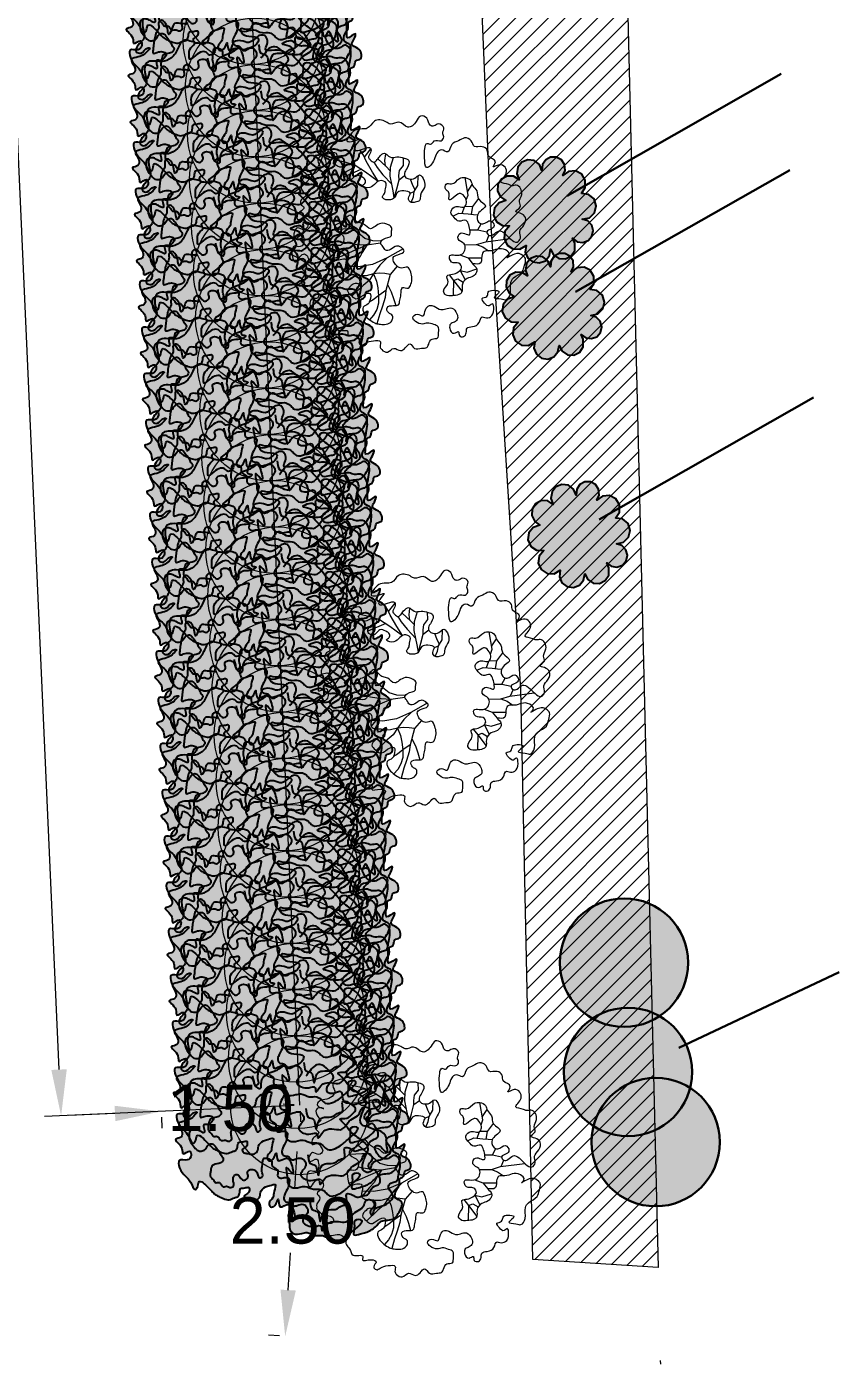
# Model space of a CAD drawing. Header units: metres. Extents: x 180 to 3220, y 13789 to 15035.
# Drawn here: x 748.45 to 757.23, y 14719.23 to 14733.67 of the extents above; entities that cross this region are included whole.
import ezdxf

# ---------------------------------------------------------------- set-up
doc = ezdxf.new("R2010")
doc.units = ezdxf.units.M
doc.header["$MEASUREMENT"] = 0
for name, color, linetype in [('!!!_1. Дендра_выноски_сохранить', 7, 'Continuous'), ('0 Участки плана', 170, 'Continuous'), ('0 Хранение снега', 7, 'Continuous'), ('02 Выноски план', 170, 'Continuous'), ('04 Дендроплан (растения)', 7, 'Continuous'), ('04 Дендроплан (существующие растения)', 7, 'Continuous'), ('04 Дендроплан (удаление)', 240, 'Continuous'), ('04 Посадки (привязки)', 7, 'Continuous'), ('50 Дендроплан (привязки)', 7, 'Continuous'), ('50 Дендроплан - Деревья вырубаемые', 7, 'Continuous')]:
    doc.layers.add(name, color=color, linetype=linetype)
doc.layers.get('50 Дендроплан - Деревья вырубаемые').off()
doc.styles.get("Standard").update_dxf_attribs({"font": 'arial.ttf'})
doc.dimstyles.get("Standard").update_dxf_attribs({"dimtxt": 0.18, "dimasz": 0.18, "dimexe": 0.18, "dimexo": 0.0625, "dimgap": 0.09, "dimtad": 0, "dimtih": 1, "dimtoh": 1, "dimdec": 4, "dimzin": 0, "dimdsep": 46, "dimtxsty": 'Standard', "dimcen": 0.09, "dimadec": 0, "dimazin": 0, "dimtfac": 1, "dimtdec": 4, "dimtofl": 0, "dimtmove": 0, "dimatfit": 3, "dimfxl": 1, "dimtolj": 1, "dimtzin": 0, "dimarcsym": 0})

# ---------------------------------------------------------------- blocks, each defined once
blk = doc.blocks.new('Кустарник 2 с половиной м желтый')
at = {"layer": '04 Дендроплан (растения)', "lineweight": 15, "true_color": 0xfcdf4f}
h = blk.add_hatch(color=41, dxfattribs=at)
edge = h.paths.add_edge_path()
edge.add_spline(control_points=[(-1.089, -0.544), (-1.109, -0.54), (-1.105, -0.598), (-1.157, -0.658), (-1.188, -0.541), (-1.256, -0.485), (-1.314, -0.42), (-1.336, -0.29), (-1.228, -0.332), (-1.178, -0.275), (-1.198, -0.186), (-1.292, -0.284), (-1.267, -0.154), (-1.408, -0.085), (-1.279, -0.076), (-1.28, 0.009), (-1.355, 0.09), (-1.21, 0.109), (-1.17, 0.145), (-1.118, 0.205), (-1.181, 0.207), (-1.192, 0.133), (-1.281, 0.156), (-1.264, 0.243), (-1.151, 0.299), (-1.211, 0.429), (-1.201, 0.556), (-1.088, 0.569), (-0.991, 0.547), (-0.876, 0.615), (-0.843, 0.709), (-0.79, 0.801), (-0.724, 0.779), (-0.628, 0.764), (-0.728, 0.701), (-0.718, 0.645), (-0.723, 0.556), (-0.636, 0.654), (-0.548, 0.683), (-0.508, 0.619), (-0.449, 0.639), (-0.437, 0.698), (-0.462, 0.779), (-0.628, 0.752), (-0.511, 0.826), (-0.443, 0.88), (-0.503, 0.953), (-0.462, 1.022), (-0.385, 1.065), (-0.323, 1.044), (-0.245, 1.1), (-0.34, 1.098), (-0.282, 1.195), (-0.276, 1.278), (-0.176, 1.291), (-0.096, 1.241), (-0.033, 1.305), (0.016, 1.343), (0.068, 1.347), (0.103, 1.304), (0.109, 1.249), (0.058, 1.17), (0.177, 1.18), (0.261, 1.188), (0.337, 1.113), (0.399, 1.151), (0.371, 1.193), (0.35, 1.238), (0.233, 1.242), (0.308, 1.272), (0.374, 1.3), (0.436, 1.209), (0.525, 1.238), (0.579, 1.2), (0.683, 1.184), (0.615, 1.121), (0.658, 1.044), (0.54, 1.043), (0.646, 0.993), (0.661, 0.927), (0.731, 0.896), (0.731, 0.805), (0.765, 0.85), (0.786, 0.908), (0.829, 0.81), (0.844, 0.75), (0.822, 0.673), (0.772, 0.65), (0.755, 0.587), (0.825, 0.55), (0.775, 0.391), (0.857, 0.565), (0.928, 0.479), (0.887, 0.404), (0.89, 0.312), (0.819, 0.246), (0.743, 0.24), (0.694, 0.193), (0.677, 0.123), (0.755, 0.092), (0.821, 0.127), (0.887, 0.083), (0.97, 0.118), (1.028, 0.03), (1.027, -0.055), (1.031, -0.112), (1.019, -0.227), (1.144, -0.098), (1.106, -0.207), (1.061, -0.266), (1.152, -0.292), (1.188, -0.345), (1.189, -0.423), (1.104, -0.421), (1.122, -0.502), (1.052, -0.509), (1.077, -0.581), (1.027, -0.631), (0.997, -0.734), (1.1, -0.748), (1.089, -0.834), (1.054, -0.888), (0.997, -0.975), (0.872, -0.947), (0.801, -1.05), (0.716, -1.094), (0.643, -1.11), (0.543, -1.146), (0.589, -1.037), (0.56, -0.952), (0.679, -0.949), (0.63, -1.028), (0.565, -1.07), (0.494, -1.147), (0.416, -1.19), (0.335, -1.215), (0.288, -1.161), (0.235, -1.116), (0.148, -1.142), (0.079, -1.087), (-0.002, -1.11), (-0.074, -1.124), (-0.129, -1.067), (-0.117, -1.001), (-0.164, -0.836), (-0.04, -1.016), (-0.078, -0.853), (-0.116, -0.779), (-0.175, -0.805), (-0.245, -0.838), (-0.238, -0.684), (-0.266, -0.81), (-0.332, -0.832), (-0.356, -0.766), (-0.29, -0.724), (-0.3, -0.656), (-0.255, -0.559), (-0.337, -0.593), (-0.393, -0.602), (-0.445, -0.654), (-0.44, -0.722), (-0.5, -0.763), (-0.551, -0.737), (-0.602, -0.742), (-0.621, -0.693), (-0.581, -0.682), (-0.556, -0.656), (-0.557, -0.596), (-0.609, -0.621), (-0.665, -0.611), (-0.659, -0.672), (-0.68, -0.715), (-0.729, -0.719), (-0.775, -0.752), (-0.837, -0.731), (-0.889, -0.709), (-0.938, -0.682), (-0.98, -0.632), (-1.027, -0.586), (-1.067, -0.549), (-1.089, -0.544)], knot_values=[0, 0, 0, 0, 0.061635, 0.104191, 0.20069, 0.287743, 0.399729, 0.481531, 0.568583, 0.635648, 0.684134, 0.764334, 0.826964, 0.950272, 1.013409, 1.080272, 1.168532, 1.247819, 1.394597, 1.409479, 1.427557, 1.524682, 1.581269, 1.619678, 1.756166, 1.893623, 2.000641, 2.078584, 2.195344, 2.310781, 2.440226, 2.513605, 2.588141, 2.646149, 2.719321, 2.804029, 2.845045, 2.921578, 3.054193, 3.074566, 3.134737, 3.183093, 3.249164, 3.363631, 3.441023, 3.532365, 3.596253, 3.6716, 3.744423, 3.848663, 3.888401, 3.929251, 4.013292, 4.105978, 4.181645, 4.269648, 4.365204, 4.412428, 4.465819, 4.500984, 4.571137, 4.634313, 4.70192, 4.823299, 4.931602, 4.963088, 4.996582, 5.056515, 5.138901, 5.167728, 5.247716, 5.353469, 5.422828, 5.495918, 5.573328, 5.628111, 5.697334, 5.757868, 5.811625, 5.918047, 5.97726, 6.040717, 6.066188, 6.114678, 6.180549, 6.273287, 6.345576, 6.393396, 6.433357, 6.515698, 6.599412, 6.705793, 6.763065, 6.840231, 6.950856, 7.030388, 7.110358, 7.17348, 7.231698, 7.28937, 7.379027, 7.44284, 7.507501, 7.617387, 7.685443, 7.768072, 7.824905, 7.922952, 7.986383, 8.046084, 8.12391, 8.190001, 8.250549, 8.306808, 8.375221, 8.415102, 8.465452, 8.547205, 8.634018, 8.711041, 8.772989, 8.852075, 8.921518, 9.065475, 9.156831, 9.281194, 9.341014, 9.409287, 9.513022, 9.567263, 9.647679, 9.681069, 9.793758, 9.910756, 9.986414, 10.076361, 10.126146, 10.194641, 10.276903, 10.373982, 10.431678, 10.526687, 10.577361, 10.643499, 10.756646, 10.842438, 10.960426, 11.017187, 11.086315, 11.126767, 11.211481, 11.288046, 11.339845, 11.377829, 11.455283, 11.528342, 11.600891, 11.66055, 11.710968, 11.793735, 11.850802, 11.906359, 11.97582, 12.014837, 12.053183, 12.080761, 12.123243, 12.164381, 12.20847, 12.254369, 12.311415, 12.350029, 12.388398, 12.451439, 12.512501, 12.571422, 12.629825, 12.68256, 12.767304, 12.837585, 12.837585, 12.837585, 12.837585], degree=3, periodic=0)
at = {"layer": '04 Дендроплан (растения)', "color": 7}
for points, knots in [([(-1.089, -0.544), (-1.109, -0.54), (-1.105, -0.598), (-1.157, -0.658), (-1.188, -0.541), (-1.256, -0.485), (-1.314, -0.42), (-1.336, -0.29), (-1.228, -0.332), (-1.178, -0.275), (-1.198, -0.186), (-1.292, -0.284), (-1.267, -0.154), (-1.408, -0.085), (-1.279, -0.076), (-1.28, 0.009), (-1.355, 0.09), (-1.21, 0.109), (-1.17, 0.145), (-1.118, 0.205), (-1.181, 0.207), (-1.192, 0.133), (-1.281, 0.156), (-1.264, 0.243), (-1.151, 0.299), (-1.211, 0.429), (-1.201, 0.556), (-1.088, 0.569), (-0.991, 0.547), (-0.876, 0.615), (-0.843, 0.709), (-0.79, 0.801), (-0.724, 0.779), (-0.628, 0.764), (-0.728, 0.701), (-0.718, 0.645), (-0.723, 0.556), (-0.636, 0.654), (-0.548, 0.683), (-0.508, 0.619), (-0.449, 0.639), (-0.437, 0.698), (-0.462, 0.779), (-0.628, 0.752), (-0.511, 0.826), (-0.443, 0.88), (-0.503, 0.953), (-0.462, 1.022), (-0.385, 1.065), (-0.323, 1.044), (-0.245, 1.1), (-0.34, 1.098), (-0.282, 1.195), (-0.276, 1.278), (-0.176, 1.291), (-0.096, 1.241), (-0.033, 1.305), (0.016, 1.343), (0.068, 1.347), (0.103, 1.304), (0.109, 1.249), (0.058, 1.17), (0.177, 1.18), (0.261, 1.188), (0.337, 1.113), (0.399, 1.151), (0.371, 1.193), (0.35, 1.238), (0.233, 1.242), (0.308, 1.272), (0.374, 1.3), (0.436, 1.209), (0.525, 1.238), (0.579, 1.2), (0.683, 1.184), (0.615, 1.121), (0.658, 1.044), (0.54, 1.043), (0.646, 0.993), (0.661, 0.927), (0.731, 0.896), (0.731, 0.805), (0.765, 0.85), (0.786, 0.908), (0.829, 0.81), (0.844, 0.75), (0.822, 0.673), (0.772, 0.65), (0.755, 0.587), (0.825, 0.55), (0.775, 0.391), (0.857, 0.565), (0.928, 0.479), (0.887, 0.404), (0.89, 0.312), (0.819, 0.246), (0.743, 0.24), (0.694, 0.193), (0.677, 0.123), (0.755, 0.092), (0.821, 0.127), (0.887, 0.083), (0.97, 0.118), (1.028, 0.03), (1.027, -0.055), (1.031, -0.112), (1.019, -0.227), (1.144, -0.098), (1.106, -0.207), (1.061, -0.266), (1.152, -0.292), (1.188, -0.345), (1.189, -0.423), (1.104, -0.421), (1.122, -0.502), (1.052, -0.509), (1.077, -0.581), (1.027, -0.631), (0.997, -0.734), (1.1, -0.748), (1.089, -0.834), (1.054, -0.888), (0.997, -0.975), (0.872, -0.947), (0.801, -1.05), (0.716, -1.094), (0.643, -1.11), (0.543, -1.146), (0.589, -1.037), (0.56, -0.952), (0.679, -0.949), (0.63, -1.028), (0.565, -1.07), (0.494, -1.147), (0.416, -1.19), (0.335, -1.215), (0.288, -1.161), (0.235, -1.116), (0.148, -1.142), (0.079, -1.087), (-0.002, -1.11), (-0.074, -1.124), (-0.129, -1.067), (-0.117, -1.001), (-0.164, -0.836), (-0.04, -1.016), (-0.078, -0.853), (-0.116, -0.779), (-0.175, -0.805), (-0.245, -0.838), (-0.238, -0.684), (-0.266, -0.81), (-0.332, -0.832), (-0.356, -0.766), (-0.29, -0.724), (-0.3, -0.656), (-0.255, -0.559), (-0.337, -0.593), (-0.393, -0.602), (-0.445, -0.654), (-0.44, -0.722), (-0.5, -0.763), (-0.551, -0.737), (-0.602, -0.742), (-0.621, -0.693), (-0.581, -0.682), (-0.556, -0.656), (-0.557, -0.596), (-0.609, -0.621), (-0.665, -0.611), (-0.659, -0.672), (-0.68, -0.715), (-0.729, -0.719), (-0.775, -0.752), (-0.837, -0.731), (-0.889, -0.709), (-0.938, -0.682), (-0.98, -0.632), (-1.027, -0.586), (-1.067, -0.549), (-1.089, -0.544)], [0, 0, 0, 0, 0.061635, 0.104191, 0.20069, 0.287743, 0.399729, 0.481531, 0.568583, 0.635648, 0.684134, 0.764334, 0.826964, 0.950272, 1.013409, 1.080272, 1.168532, 1.247819, 1.394597, 1.409479, 1.427557, 1.524682, 1.581269, 1.619678, 1.756166, 1.893623, 2.000641, 2.078584, 2.195344, 2.310781, 2.440226, 2.513605, 2.588141, 2.646149, 2.719321, 2.804029, 2.845045, 2.921578, 3.054193, 3.074566, 3.134737, 3.183093, 3.249164, 3.363631, 3.441023, 3.532365, 3.596253, 3.6716, 3.744423, 3.848663, 3.888401, 3.929251, 4.013292, 4.105978, 4.181645, 4.269648, 4.365204, 4.412428, 4.465819, 4.500984, 4.571137, 4.634313, 4.70192, 4.823299, 4.931602, 4.963088, 4.996582, 5.056515, 5.138901, 5.167728, 5.247716, 5.353469, 5.422828, 5.495918, 5.573328, 5.628111, 5.697334, 5.757868, 5.811625, 5.918047, 5.97726, 6.040717, 6.066188, 6.114678, 6.180549, 6.273287, 6.345576, 6.393396, 6.433357, 6.515698, 6.599412, 6.705793, 6.763065, 6.840231, 6.950856, 7.030388, 7.110358, 7.17348, 7.231698, 7.28937, 7.379027, 7.44284, 7.507501, 7.617387, 7.685443, 7.768072, 7.824905, 7.922952, 7.986383, 8.046084, 8.12391, 8.190001, 8.250549, 8.306808, 8.375221, 8.415102, 8.465452, 8.547205, 8.634018, 8.711041, 8.772989, 8.852075, 8.921518, 9.065475, 9.156831, 9.281194, 9.341014, 9.409287, 9.513022, 9.567263, 9.647679, 9.681069, 9.793758, 9.910756, 9.986414, 10.076361, 10.126146, 10.194641, 10.276903, 10.373982, 10.431678, 10.526687, 10.577361, 10.643499, 10.756646, 10.842438, 10.960426, 11.017187, 11.086315, 11.126767, 11.211481, 11.288046, 11.339845, 11.377829, 11.455283, 11.528342, 11.600891, 11.66055, 11.710968, 11.793735, 11.850802, 11.906359, 11.97582, 12.014837, 12.053183, 12.080761, 12.123243, 12.164381, 12.20847, 12.254369, 12.311415, 12.350029, 12.388398, 12.451439, 12.512501, 12.571422, 12.629825, 12.68256, 12.767304, 12.837585, 12.837585, 12.837585, 12.837585]), ([(0.736, 0.251), (0.74, 0.263), (0.752, 0.311), (0.633, 0.328), (0.72, 0.386), (0.75, 0.428), (0.771, 0.506), (0.683, 0.51), (0.694, 0.603), (0.598, 0.583), (0.533, 0.56), (0.484, 0.612), (0.507, 0.69), (0.629, 0.719), (0.544, 0.8), (0.533, 0.872), (0.435, 0.897), (0.414, 0.821), (0.324, 0.804), (0.343, 0.885), (0.357, 0.96), (0.282, 1.032), (0.212, 1.059), (0.142, 1.055), (0.109, 0.999), (0.16, 0.912), (0.058, 0.937), (0.023, 0.983), (-0.045, 0.961), (-0.057, 0.868), (-0.185, 0.94), (-0.149, 0.847), (-0.079, 0.825), (0.065, 0.83), (-0.008, 0.718), (-0.073, 0.707), (-0.13, 0.656), (-0.179, 0.722), (-0.235, 0.667), (-0.284, 0.643), (-0.344, 0.625), (-0.4, 0.595), (-0.442, 0.537), (-0.422, 0.43), (-0.505, 0.487), (-0.505, 0.542), (-0.521, 0.578), (-0.521, 0.594)], [0, 0, 0, 0, 0.039515, 0.124187, 0.193529, 0.245076, 0.309455, 0.373547, 0.432, 0.515329, 0.587711, 0.640318, 0.696289, 0.810562, 0.87463, 0.975445, 1.026252, 1.125262, 1.177225, 1.214366, 1.329161, 1.411583, 1.503728, 1.561118, 1.605714, 1.68364, 1.748811, 1.815724, 1.858894, 1.932639, 2.028574, 2.067156, 2.15751, 2.27018, 2.357134, 2.430483, 2.489245, 2.543924, 2.611399, 2.67538, 2.720283, 2.80083, 2.864286, 2.945361, 3.001407, 3.069014, 3.11738, 3.11738, 3.11738, 3.11738]), ([(0.096, -0.758), (0.105, -0.788), (0.094, -0.859), (0.192, -0.861), (0.193, -0.922), (0.214, -1.018), (0.221, -0.871), (0.305, -0.843), (0.39, -0.858), (0.435, -0.799), (0.524, -0.801), (0.456, -0.656), (0.56, -0.687), (0.606, -0.729), (0.662, -0.693), (0.741, -0.699), (0.753, -0.591), (0.86, -0.588), (0.858, -0.504), (0.827, -0.463), (0.788, -0.394), (0.732, -0.465), (0.652, -0.423), (0.672, -0.326), (0.702, -0.258), (0.736, -0.187), (0.697, -0.132), (0.623, -0.077), (0.532, -0.017), (0.488, 0.064), (0.381, 0.146), (0.508, 0.125), (0.544, 0.178), (0.617, 0.23), (0.541, 0.304), (0.44, 0.296), (0.461, 0.465), (0.356, 0.395), (0.261, 0.413), (0.292, 0.515), (0.379, 0.576), (0.289, 0.663), (0.223, 0.733), (0.128, 0.7), (0.095, 0.64), (0.064, 0.607), (0.053, 0.595)], [0, 0, 0, 0, 0.096565, 0.157341, 0.224117, 0.270893, 0.370858, 0.442792, 0.536306, 0.608894, 0.646407, 0.762996, 0.822977, 0.883526, 0.946536, 0.999043, 1.100514, 1.185498, 1.249882, 1.301885, 1.361202, 1.429422, 1.491394, 1.575229, 1.68944, 1.737777, 1.798335, 1.870755, 2.033608, 2.099877, 2.193785, 2.26587, 2.342454, 2.397568, 2.497715, 2.55312, 2.6773, 2.765085, 2.829533, 2.918859, 3.006591, 3.105393, 3.219159, 3.287235, 3.374016, 3.425019, 3.425019, 3.425019, 3.425019]), ([(-0.722, 0.458), (-0.745, 0.469), (-0.788, 0.465), (-0.86, 0.481), (-0.881, 0.419), (-0.923, 0.311), (-0.932, 0.427), (-0.951, 0.473), (-0.992, 0.511), (-1.043, 0.486), (-1.013, 0.422), (-1.06, 0.373), (-1.07, 0.313), (-1.083, 0.248), (-1.086, 0.2), (-1.097, 0.134), (-1.035, 0.163), (-0.995, 0.17), (-0.931, 0.144), (-0.965, 0.1), (-0.992, 0.061), (-1.067, 0.084), (-1.045, 0.024), (-1.04, -0.035), (-1.099, 0.005), (-1.139, 0.022), (-1.2, 0.016), (-1.215, -0.051), (-1.201, -0.119), (-1.156, -0.172), (-1.121, -0.215), (-1.075, -0.219), (-1.026, -0.203), (-1.012, -0.148), (-0.951, -0.129), (-0.917, -0.182), (-0.88, -0.223), (-0.864, -0.27), (-0.833, -0.3), (-0.851, -0.338), (-0.896, -0.355), (-0.965, -0.36), (-0.975, -0.431), (-0.992, -0.494), (-0.945, -0.521), (-0.929, -0.569), (-0.869, -0.542), (-0.852, -0.621), (-0.798, -0.588), (-0.768, -0.618), (-0.721, -0.599), (-0.729, -0.554), (-0.738, -0.518), (-0.728, -0.478), (-0.681, -0.462), (-0.659, -0.504), (-0.625, -0.539), (-0.578, -0.521), (-0.566, -0.48), (-0.594, -0.436), (-0.532, -0.404), (-0.479, -0.43), (-0.468, -0.471), (-0.456, -0.519), (-0.4, -0.488), (-0.434, -0.428), (-0.411, -0.371), (-0.419, -0.284), (-0.357, -0.297), (-0.306, -0.316), (-0.326, -0.382), (-0.278, -0.401), (-0.237, -0.433), (-0.269, -0.49), (-0.212, -0.516), (-0.173, -0.493), (-0.117, -0.515), (-0.129, -0.565), (-0.138, -0.623), (-0.178, -0.676), (-0.191, -0.742), (-0.155, -0.774), (-0.108, -0.767), (-0.086, -0.82), (-0.03, -0.8), (0.022, -0.782), (0.069, -0.824), (0.08, -0.88), (0.045, -0.921), (0.009, -0.965), (0.035, -1.006), (0.083, -1.028), (0.139, -1.043), (0.229, -1.003), (0.218, -1.097), (0.267, -1.027), (0.303, -0.978), (0.398, -0.971), (0.482, -0.997), (0.534, -0.935), (0.574, -0.873), (0.649, -0.848), (0.685, -0.796), (0.698, -0.741), (0.755, -0.737), (0.791, -0.768), (0.798, -0.832), (0.729, -0.859), (0.775, -0.935), (0.786, -0.817), (0.886, -0.82), (0.95, -0.772), (1.005, -0.718), (0.977, -0.657), (0.923, -0.601), (0.981, -0.549), (1.042, -0.55), (1.051, -0.486), (1.064, -0.423), (1.077, -0.353), (1.059, -0.289), (1.004, -0.248), (0.959, -0.297), (0.903, -0.306), (0.844, -0.279), (0.815, -0.232), (0.783, -0.162), (0.851, -0.152), (0.876, -0.194), (0.955, -0.256), (0.914, -0.138), (0.933, -0.072), (0.882, -0.01), (0.816, 0.015), (0.756, 0.024), (0.724, 0.044), (0.714, 0.047)], [0, 0, 0, 0, 0.076348, 0.137294, 0.184053, 0.272968, 0.338396, 0.414387, 0.454233, 0.484731, 0.555911, 0.611711, 0.675054, 0.741347, 0.807018, 0.846193, 0.887745, 0.951995, 0.997513, 1.043606, 1.083157, 1.141488, 1.192448, 1.228734, 1.281549, 1.331129, 1.386059, 1.432404, 1.518003, 1.592858, 1.645275, 1.67892, 1.727153, 1.790419, 1.832666, 1.890132, 1.955244, 2.007796, 2.041633, 2.071017, 2.117097, 2.189132, 2.249218, 2.316327, 2.363542, 2.399812, 2.443377, 2.505936, 2.552562, 2.579837, 2.623488, 2.664128, 2.700823, 2.742591, 2.776082, 2.823251, 2.867658, 2.912646, 2.947522, 2.987626, 3.042394, 3.098967, 3.14449, 3.17888, 3.217793, 3.271768, 3.348835, 3.420269, 3.461001, 3.511739, 3.565714, 3.61737, 3.648137, 3.71342, 3.75057, 3.800436, 3.852338, 3.88427, 3.940905, 4.035624, 4.086459, 4.125478, 4.163918, 4.216297, 4.255911, 4.32343, 4.374861, 4.425464, 4.48343, 4.537267, 4.573612, 4.613901, 4.69579, 4.765606, 4.809973, 4.854072, 4.926952, 5.029346, 5.113566, 5.168992, 5.255366, 5.341238, 5.391165, 5.449621, 5.490482, 5.539879, 5.583481, 5.661131, 5.6962, 5.760436, 5.859072, 5.961323, 6.012102, 6.069897, 6.145781, 6.208359, 6.255779, 6.30992, 6.373349, 6.465128, 6.51742, 6.575399, 6.631903, 6.69083, 6.741497, 6.817217, 6.871831, 6.916231, 6.962478, 7.029269, 7.110796, 7.191188, 7.257333, 7.327455, 7.407784, 7.439591, 7.439591, 7.439591, 7.439591])]:
    blk.add_open_spline(points, degree=3, knots=knots, dxfattribs=at)
blk = doc.blocks.new('*U56')
at = {"layer": '04 Дендроплан (растения)', "lineweight": 15, "rotation": 87.45820990883257}
blk.add_blockref('Кустарник 2 с половиной м желтый', (0, 0), dxfattribs=at)
blk = doc.blocks.new('*U57')
at = {"layer": '04 Дендроплан (растения)', "color": 0, "linetype": 'ByBlock', "lineweight": -2, "rotation": 272.5417900911674}
for p in [(750.841, 14734.737), (750.863, 14734.238), (750.885, 14733.738), (750.907, 14733.239), (750.93, 14732.739), (750.952, 14732.24), (750.974, 14731.74), (750.996, 14731.241), (751.018, 14730.741), (751.04, 14730.242), (751.063, 14729.742), (751.085, 14729.242), (751.107, 14728.743), (751.129, 14728.243), (751.151, 14727.744), (751.173, 14727.244), (751.196, 14726.745), (751.218, 14726.245), (751.24, 14725.746), (751.262, 14725.246), (751.284, 14724.747), (751.307, 14724.247), (751.329, 14723.748), (751.351, 14723.248), (751.373, 14722.749), (751.395, 14722.249), (751.417, 14721.75)]:
    blk.add_blockref('*U56', p, dxfattribs=at)
blk = doc.blocks.new('A$Cb4aaf1f0')
at = {"layer": '04 Дендроплан (удаление)'}
h = blk.add_hatch(color=0, dxfattribs=at)
h.dxf.hatch_style = 1
h.paths.add_polyline_path([(0.394, 0.178), (0.394, 0.178), (0.436, 0.242), (0.436, 0.32), (0.397, 0.387), (0.33, 0.422), (0.253, 0.414), (0.192, 0.37), (0.217, 0.426), (0.211, 0.489), (0.177, 0.539), (0.122, 0.568), (0.06, 0.568), (0.008, 0.54), (-0.026, 0.489), (-0.033, 0.426), (-0.06, 0.49), (-0.116, 0.532), (-0.185, 0.541), (-0.25, 0.515), (-0.293, 0.46), (-0.304, 0.39), (-0.279, 0.326), (-0.339, 0.363), (-0.408, 0.366), (-0.47, 0.333), (-0.508, 0.273), (-0.512, 0.204), (-0.48, 0.14), (-0.423, 0.102), (-0.496, 0.077), (-0.545, 0.018), (-0.555, -0.058), (-0.523, -0.128), (-0.46, -0.17), (-0.383, -0.173), (-0.432, -0.233), (-0.441, -0.309), (-0.41, -0.379), (-0.346, -0.421), (-0.271, -0.424), (-0.203, -0.385), (-0.213, -0.455), (-0.185, -0.52), (-0.131, -0.562), (-0.061, -0.573), (0.004, -0.548), (0.048, -0.493), (0.06, -0.425), (0.093, -0.486), (0.151, -0.524), (0.221, -0.528), (0.283, -0.497), (0.322, -0.44), (0.322, -0.358), (0.298, -0.306), (0.348, -0.343), (0.409, -0.351), (0.467, -0.33), (0.508, -0.284), (0.522, -0.223), (0.506, -0.164), (0.462, -0.119), (0.403, -0.1), (0.48, -0.084), (0.535, -0.03), (0.553, 0.044), (0.53, 0.119), (0.47, 0.168)])
at = {"layer": '04 Дендроплан (удаление)', "flags": 128}
blk.add_lwpolyline([(0.394, 0.178), (0.394, 0.178), (0.436, 0.242), (0.436, 0.32), (0.397, 0.387), (0.33, 0.422), (0.253, 0.414), (0.192, 0.37), (0.217, 0.426), (0.211, 0.489), (0.177, 0.539), (0.122, 0.568), (0.06, 0.568), (0.008, 0.54), (-0.026, 0.489), (-0.033, 0.426), (-0.06, 0.49), (-0.116, 0.532), (-0.185, 0.541), (-0.25, 0.515), (-0.293, 0.46), (-0.304, 0.39), (-0.279, 0.326), (-0.339, 0.363), (-0.408, 0.366), (-0.47, 0.333), (-0.508, 0.273), (-0.512, 0.204), (-0.48, 0.14), (-0.423, 0.102), (-0.496, 0.077), (-0.545, 0.018), (-0.555, -0.058), (-0.523, -0.128), (-0.46, -0.17), (-0.383, -0.173), (-0.432, -0.233), (-0.441, -0.309), (-0.41, -0.379), (-0.346, -0.421), (-0.271, -0.424), (-0.203, -0.385), (-0.213, -0.455), (-0.185, -0.52), (-0.131, -0.562), (-0.061, -0.573), (0.004, -0.548), (0.048, -0.493), (0.06, -0.425), (0.093, -0.486), (0.151, -0.524), (0.221, -0.528), (0.283, -0.497), (0.322, -0.44), (0.322, -0.358), (0.298, -0.306), (0.348, -0.343), (0.409, -0.351), (0.467, -0.33), (0.508, -0.284), (0.522, -0.223), (0.506, -0.164), (0.462, -0.119), (0.403, -0.1), (0.48, -0.084), (0.535, -0.03), (0.553, 0.044), (0.53, 0.119), (0.47, 0.168)], close=True, dxfattribs=at)
blk = doc.blocks.new('A$C442D7FB9')
at = {"layer": '04 Дендроплан (удаление)', "lineweight": 30}
h = blk.add_hatch(color=0, dxfattribs=at)
h.dxf.hatch_style = 1
edge = h.paths.add_edge_path()
edge.add_arc((0, 0), 0.5, 0, 360)
at = {"layer": '04 Дендроплан (удаление)', "color": 0, "lineweight": 30}
blk.add_circle((0, 0), 0.5, dxfattribs=at)
blk = doc.blocks.new('Лиственное дерево существующее')
at = {"color": 114, "lineweight": 0}
for p, q in [((-0.799, 1.368), (-0.859, 1.458)), ((-0.782, 1.333), (-0.669, 1.479)), ((-0.427, 1.275), (-0.411, 1.393)), ((-1.275, 1.287), (-1.119, 1.252)), ((-1.119, 1.252), (-0.938, 1.195)), ((-0.938, 1.195), (-0.761, 1.08)), ((-0.751, 1.267), (-0.799, 1.368)), ((-0.639, 1.076), (-0.751, 1.267)), ((-0.62, 1.247), (-0.563, 1.155)), ((-0.403, 1.17), (-0.548, 1.306)), ((-0.415, 1.181), (-0.427, 1.275)), ((-0.334, 1.1), (-0.403, 1.17)), ((-0.337, 1.006), (-0.332, 1.162)), ((-0.332, 1.162), (-0.28, 1.33)), ((-0.173, 1.105), (-0.103, 1.192)), ((-0.103, 1.192), (-0.105, 1.321)), ((-0.829, 1.124), (-1.138, 0.99)), ((-0.761, 1.08), (-0.541, 0.917)), ((-0.541, 0.917), (-0.639, 1.076)), ((-0.563, 1.155), (-0.46, 1.026)), ((-0.46, 1.026), (-0.309, 0.866)), ((-0.309, 0.866), (-0.337, 1.006)), ((-0.221, 0.786), (-0.18, 0.943)), ((-0.183, 1.016), (-0.173, 1.105)), ((-0.18, 0.943), (-0.183, 1.016)), ((-0.18, 0.943), (-0.086, 1.015)), ((0.058, 0.845), (0.018, 0.955)), ((0.145, 0.845), (0.151, 1.018)), ((1.012, 0.68), (0.961, 0.98)), ((-0.285, 0.754), (-0.309, 0.866)), ((-0.266, 0.631), (-0.285, 0.754)), ((-0.266, 0.631), (-0.221, 0.786)), ((0.011, 0.712), (0.08, 0.738)), ((0.098, 0.768), (0.058, 0.845)), ((0.067, 0.65), (0.08, 0.738)), ((0.08, 0.738), (0.145, 0.845)), ((1.002, 0.737), (1.083, 0.859)), ((0.027, 0.553), (0.067, 0.65)), ((0.912, 0.363), (0.952, 0.477)), ((1.088, 0.479), (0.952, 0.477)), ((0.98, 0.595), (1.012, 0.68)), ((1.088, 0.479), (1.064, 0.348)), ((1.191, 0.617), (1.088, 0.479)), ((-0.976, 0.096), (-1.147, 0.235)), ((0.748, 0.317), (0.854, 0.368)), ((0.854, 0.368), (1.012, 0.353)), ((1.012, 0.353), (1.103, 0.344)), ((1.103, 0.344), (1.176, 0.338)), ((-1.081, 0.093), (-1.287, 0.08)), ((-0.973, 0.093), (-1.081, 0.093)), ((-0.885, 0.021), (-0.976, 0.096)), ((-0.772, -0.073), (-0.885, 0.021)), ((1.044, 0.078), (1.18, 0.078)), ((1.18, 0.078), (1.236, 0.183)), ((1.18, 0.078), (1.336, 0.043)), ((-1.091, -0.147), (-1.147, -0.134)), ((-0.91, -0.179), (-1.091, -0.147)), ((-0.739, -0.188), (-0.931, -0.27)), ((-0.739, -0.188), (-0.91, -0.179)), ((-0.739, -0.188), (-0.821, -0.312)), ((-0.638, -0.11), (-0.772, -0.073)), ((-0.5, -0.151), (-0.739, -0.188)), ((-0.489, -0.116), (-0.638, -0.11)), ((0.953, -0.18), (1.158, -0.176)), ((1.158, -0.176), (1.317, -0.128)), ((1.158, -0.176), (1.267, -0.218)), ((1.267, -0.218), (1.367, -0.287)), ((1.317, -0.128), (1.739, -0.074)), ((1.328, -0.127), (1.373, -0.019)), ((-1.169, -0.374), (-1.309, -0.418)), ((-0.931, -0.27), (-1.169, -0.374)), ((-0.86, -0.395), (-0.95, -0.489)), ((-0.821, -0.312), (-0.86, -0.395)), ((-0.386, -0.406), (-0.641, -0.519)), ((-0.386, -0.406), (-0.514, -0.534)), ((-0.113, -0.252), (-0.386, -0.406)), ((0.87, -0.356), (1.013, -0.408)), ((1.013, -0.408), (1.247, -0.408)), ((1.013, -0.408), (1.096, -0.512)), ((-0.95, -0.489), (-1.084, -0.647)), ((-0.882, -0.56), (-1.076, -0.551)), ((-0.641, -0.519), (-0.882, -0.56)), ((-0.624, -0.681), (-0.75, -0.714)), ((-0.624, -0.681), (-0.699, -0.796)), ((-0.514, -0.534), (-0.624, -0.681)), ((-0.525, -0.67), (-0.624, -0.681)), ((-0.624, -0.681), (-0.572, -0.807)), ((-0.427, -0.678), (-0.525, -0.67)), ((-0.335, -0.691), (-0.427, -0.678)), ((-0.335, -0.691), (-0.408, -0.969)), ((-0.212, -0.551), (-0.335, -0.691)), ((0.873, -0.622), (0.961, -0.786)), ((0.873, -0.622), (0.993, -0.651)), ((0.993, -0.651), (1.163, -0.596)), ((-0.804, -0.883), (-0.997, -1.067)), ((-0.75, -0.714), (-0.864, -0.716)), ((-0.699, -0.796), (-0.804, -0.883)), ((-0.572, -0.807), (-0.55, -0.923)), ((-0.55, -0.923), (-0.535, -1.06)), ((-0.381, -0.865), (-0.316, -0.99)), ((0.682, -0.698), (0.762, -0.798)), ((0.762, -0.798), (0.755, -1.059)), ((0.762, -0.798), (0.835, -0.77)), ((0.762, -0.798), (0.907, -0.988)), ((0.835, -0.77), (0.929, -0.824)), ((-0.629, -1.132), (-0.696, -1.173)), ((-0.532, -1.058), (-0.629, -1.132)), ((-0.535, -1.06), (-0.535, -1.187)), ((-0.408, -0.969), (-0.532, -1.058)), ((-0.422, -1.093), (-0.47, -1.242)), ((-0.408, -0.969), (-0.422, -1.093)), ((-0.316, -0.99), (-0.275, -1.107)), ((-0.275, -1.107), (-0.238, -1.23)), ((-0.566, -1.298), (-0.622, -1.395)), ((-0.535, -1.187), (-0.566, -1.298)), ((-0.515, -1.373), (-0.564, -1.545)), ((-0.47, -1.242), (-0.515, -1.373)), ((-0.622, -1.395), (-0.691, -1.474))]:
    blk.add_line(p, q, dxfattribs=at)
for points, knots in [([(-1.863, -0.802), (-1.881, -0.757), (-1.747, -0.684), (-1.911, -0.574), (-1.692, -0.517), (-1.79, -0.294), (-1.907, -0.385), (-1.984, -0.55), (-2.059, -0.321), (-1.999, -0.175), (-1.894, -0.235), (-1.819, -0.16), (-1.828, -0.083), (-1.849, 0.055), (-2.007, -0.094), (-1.999, 0.047), (-1.938, 0.153), (-1.832, 0.046), (-1.733, 0.144), (-1.793, 0.214), (-1.838, 0.303), (-1.955, 0.22), (-1.946, 0.341), (-1.898, 0.392), (-1.788, 0.464), (-1.907, 0.519), (-1.872, 0.623), (-1.76, 0.663), (-1.864, 0.745), (-1.889, 0.84), (-1.824, 0.904), (-1.659, 0.854), (-1.891, 0.903), (-1.808, 1.034), (-1.683, 1.022), (-1.589, 1.081), (-1.522, 1.172), (-1.609, 1.251), (-1.548, 1.37), (-1.423, 1.371), (-1.266, 1.445), (-1.233, 1.311), (-1.326, 1.255), (-1.263, 1.188), (-1.194, 1.144), (-1.114, 1.199), (-1.035, 1.222), (-0.951, 1.163), (-1.052, 1.106), (-1.123, 1.075), (-1.151, 0.983), (-1.088, 0.91), (-0.99, 0.942), (-0.937, 1.041), (-0.833, 0.999), (-0.758, 0.957), (-0.756, 0.875), (-0.858, 0.837), (-0.695, 0.783), (-0.611, 0.852), (-0.527, 0.951), (-0.375, 0.902), (-0.426, 0.79), (-0.418, 0.708), (-0.488, 0.654), (-0.425, 0.592), (-0.354, 0.593), (-0.251, 0.613), (-0.225, 0.746), (-0.105, 0.754), (0.053, 0.733), (-0.044, 0.628), (0.019, 0.538), (0.099, 0.557), (0.195, 0.575), (0.173, 0.707), (0.273, 0.796), (0.262, 0.925), (0.181, 1.071), (0.093, 0.951), (-0.002, 0.952), (-0.083, 0.981), (-0.098, 1.072), (-0.033, 1.146), (0.02, 1.288), (-0.113, 1.322), (-0.213, 1.354), (-0.344, 1.304), (-0.427, 1.44), (-0.522, 1.344), (-0.56, 1.288), (-0.617, 1.228), (-0.671, 1.281), (-0.73, 1.337), (-0.664, 1.401), (-0.662, 1.525), (-0.806, 1.471), (-0.975, 1.423), (-0.933, 1.56), (-0.796, 1.69), (-0.974, 1.592), (-1.114, 1.604), (-1.027, 1.718), (-0.966, 1.811), (-0.835, 1.824), (-0.696, 1.818), (-0.625, 1.999), (-0.435, 1.978), (-0.317, 1.874), (-0.169, 1.993), (-0.037, 1.791), (0.118, 1.927), (0.171, 2.072), (0.331, 2.017), (0.32, 1.881), (0.433, 1.862), (0.5, 1.939), (0.63, 1.849), (0.551, 1.757), (0.61, 1.682), (0.54, 1.583), (0.423, 1.658), (0.38, 1.528), (0.285, 1.601), (0.255, 1.442), (0.259, 1.344), (0.267, 1.066), (0.442, 1.277), (0.452, 1.397), (0.554, 1.491), (0.691, 1.367), (0.706, 1.583), (0.847, 1.604), (0.949, 1.69), (1.08, 1.634), (1.107, 1.482), (1.251, 1.539), (1.364, 1.464), (1.332, 1.318), (1.543, 1.296), (1.4, 1.122), (1.6, 1.263), (1.746, 1.049), (1.497, 0.884), (1.694, 0.879), (1.77, 0.828), (1.885, 0.882), (1.984, 0.691), (1.87, 0.579), (1.951, 0.461), (1.781, 0.392), (1.935, 0.365), (2.026, 0.299), (1.993, 0.151), (1.874, 0.063), (1.942, -0.057), (1.852, -0.164), (1.705, -0.058), (1.57, 0.123), (1.46, -0.006), (1.368, -0.037), (1.309, 0.063), (1.418, 0.081), (1.488, 0.156), (1.387, 0.288), (1.293, 0.151), (1.168, 0.211), (1.158, 0.338), (1.232, 0.414), (1.37, 0.508), (1.152, 0.589), (1.19, 0.754), (1.08, 0.827), (1.07, 0.942), (0.965, 0.989), (0.834, 0.976), (0.764, 0.841), (0.611, 0.902), (0.608, 0.768), (0.711, 0.734), (0.641, 0.537), (0.789, 0.661), (0.881, 0.732), (0.967, 0.639), (0.997, 0.553), (0.953, 0.449), (0.855, 0.484), (0.758, 0.479), (0.688, 0.371), (0.775, 0.293), (0.847, 0.19), (0.983, 0.282), (1.029, 0.149), (1.046, 0.081), (1.054, -0.055), (0.876, 0.088), (0.805, -0.111), (0.954, -0.136), (0.971, -0.254), (0.916, -0.36), (0.806, -0.365), (0.663, -0.342), (0.715, -0.526), (0.851, -0.462), (0.924, -0.585), (0.833, -0.657), (0.756, -0.694), (0.608, -0.696), (0.717, -0.859), (0.553, -0.942), (0.629, -1.071), (0.741, -1.059), (0.834, -1.056), (0.93, -0.996), (0.884, -0.867), (0.981, -0.75), (1.119, -0.739), (1.208, -0.591), (1.044, -0.489), (1.259, -0.545), (1.236, -0.392), (1.278, -0.271), (1.407, -0.301), (1.52, -0.244), (1.647, -0.243), (1.757, -0.342), (1.628, -0.447), (1.834, -0.304), (1.938, -0.341), (2.024, -0.427), (1.983, -0.534), (1.959, -0.679), (1.81, -0.72), (1.719, -0.862), (1.775, -0.997), (1.685, -1.157), (1.583, -1.102), (1.385, -1.113), (1.618, -0.979), (1.443, -0.96), (1.345, -0.98), (1.358, -1.093), (1.215, -1.09), (1.3, -1.192), (1.368, -1.263), (1.45, -1.161), (1.466, -1.327), (1.427, -1.431), (1.321, -1.45), (1.23, -1.407), (1.216, -1.557), (1.107, -1.596), (0.975, -1.601), (0.989, -1.703), (0.947, -1.778), (0.841, -1.769), (0.866, -1.645), (0.75, -1.749), (0.684, -1.637), (0.696, -1.538), (0.781, -1.521), (0.846, -1.457), (0.816, -1.355), (0.745, -1.251), (0.631, -1.287), (0.523, -1.314), (0.445, -1.241), (0.335, -1.218), (0.262, -1.295), (0.252, -1.455), (0.133, -1.345), (0.026, -1.44), (0.118, -1.522), (0.208, -1.565), (0.318, -1.52), (0.405, -1.554), (0.514, -1.588), (0.498, -1.691), (0.507, -1.814), (0.369, -1.786), (0.336, -1.883), (0.301, -1.974), (0.195, -1.957), (0.081, -2.01), (0.01, -1.844), (-0.069, -1.968), (-0.163, -2.035), (-0.279, -1.927), (-0.37, -2.065), (-0.477, -2.008), (-0.522, -1.934), (-0.473, -1.822), (-0.649, -1.838), (-0.74, -1.86), (-0.831, -1.93), (-0.905, -1.848), (-0.791, -1.771), (-0.94, -1.709), (-1.095, -1.791), (-1.036, -1.621), (-1.266, -1.715), (-1.272, -1.547), (-1.369, -1.482), (-1.348, -1.343), (-1.503, -1.274), (-1.621, -1.34), (-1.705, -1.268), (-1.734, -1.19), (-1.693, -1.089), (-1.578, -1.13), (-1.56, -1.01), (-1.655, -0.965), (-1.758, -0.976), (-1.811, -0.902), (-1.875, -0.857), (-1.857, -0.816), (-1.863, -0.802)], [0, 0, 0, 0, 0.144623, 0.231167, 0.368861, 0.533358, 0.626687, 0.740408, 0.935226, 1.031861, 1.128241, 1.198256, 1.294402, 1.368689, 1.507955, 1.574673, 1.679777, 1.79119, 1.883627, 1.959993, 2.039207, 2.131319, 2.201489, 2.277769, 2.379891, 2.45347, 2.54984, 2.629417, 2.713756, 2.836131, 2.877797, 2.974434, 3.098533, 3.174839, 3.310795, 3.448506, 3.489216, 3.62255, 3.689433, 3.833718, 3.988827, 4.05943, 4.152735, 4.217846, 4.281087, 4.383199, 4.466591, 4.525335, 4.60464, 4.706041, 4.777196, 4.850967, 4.941557, 5.035937, 5.13954, 5.219117, 5.28068, 5.339424, 5.435055, 5.564599, 5.681514, 5.792988, 5.892227, 5.976975, 6.036908, 6.095646, 6.173749, 6.252212, 6.380922, 6.484525, 6.602635, 6.692872, 6.777965, 6.844717, 6.928444, 7.02051, 7.167213, 7.282, 7.407383, 7.507264, 7.609206, 7.678412, 7.741177, 7.842553, 7.980652, 8.063007, 8.187574, 8.307662, 8.420868, 8.524456, 8.606097, 8.65359, 8.733663, 8.78115, 8.875736, 8.947733, 9.070923, 9.223371, 9.297752, 9.425798, 9.577891, 9.656402, 9.742281, 9.880076, 10.010368, 10.101704, 10.271449, 10.469408, 10.556507, 10.704089, 10.878467, 11.055291, 11.171089, 11.284149, 11.417731, 11.482645, 11.567427, 11.68373, 11.77169, 11.843492, 11.921933, 12.039354, 12.124248, 12.185085, 12.279334, 12.442083, 12.611011, 12.797738, 12.921046, 13.015017, 13.129765, 13.27535, 13.406716, 13.521304, 13.644281, 13.753137, 13.886642, 13.991763, 14.093139, 14.248215, 14.338926, 14.451134, 14.636917, 14.813923, 14.953979, 15.006047, 15.083831, 15.270441, 15.402543, 15.48891, 15.598301, 15.682028, 15.794092, 15.927518, 16.058446, 16.173604, 16.260996, 16.378012, 16.633999, 16.747204, 16.817387, 16.885538, 16.980265, 17.054418, 17.157369, 17.299589, 17.380857, 17.502298, 17.608515, 17.708493, 17.875073, 18.018008, 18.132164, 18.220812, 18.330672, 18.42764, 18.594846, 18.685597, 18.781631, 18.83834, 18.974753, 19.095535, 19.196942, 19.302834, 19.396624, 19.471771, 19.573189, 19.64865, 19.757506, 19.853667, 19.959896, 20.083661, 20.173311, 20.285247, 20.335982, 20.497146, 20.604648, 20.73546, 20.822811, 20.919446, 21.052361, 21.138111, 21.251311, 21.378508, 21.468801, 21.559641, 21.663684, 21.760796, 21.866457, 22.044178, 22.114637, 22.23047, 22.341438, 22.400666, 22.529106, 22.668332, 22.783263, 22.938439, 23.01956, 23.126312, 23.267144, 23.355432, 23.45979, 23.589203, 23.728577, 23.835857, 23.898351, 24.043906, 24.189962, 24.256212, 24.371649, 24.490581, 24.67199, 24.766696, 24.956099, 25.083087, 25.169948, 25.292933, 25.419422, 25.526836, 25.615518, 25.691414, 25.778638, 25.869312, 25.961297, 26.024928, 26.121298, 26.263466, 26.360434, 26.407027, 26.517617, 26.650303, 26.74818, 26.826653, 26.905094, 26.978885, 27.046871, 27.126191, 27.241376, 27.314599, 27.389769, 27.472839, 27.551312, 27.683547, 27.788448, 27.871841, 27.999501, 28.077604, 28.175679, 28.291585, 28.394565, 28.492933, 28.567087, 28.697918, 28.77954, 28.894137, 28.975271, 29.07451, 29.169691, 29.264917, 29.370694, 29.435998, 29.525045, 29.645134, 29.756428, 29.862319, 29.956635, 30.074745, 30.200153, 30.306664, 30.366297, 30.449133, 30.570729, 30.713328, 30.79014, 30.852634, 30.945669, 31.037541, 31.189615, 31.243213, 31.410359, 31.536232, 31.621622, 31.733558, 31.886269, 32.00739, 32.09115, 32.172123, 32.250875, 32.347965, 32.418568, 32.512539, 32.612542, 32.705135, 32.769699, 32.813194, 32.813194, 32.813194, 32.813194]), ([(-0.602, -1.531), (-0.637, -1.511), (-0.708, -1.467), (-0.788, -1.386), (-0.835, -1.244), (-0.712, -1.219), (-0.678, -1.13), (-0.654, -0.981), (-0.819, -1.048), (-0.915, -1.145), (-1.007, -1.056), (-1.104, -0.978), (-1.018, -0.888), (-0.949, -0.836), (-0.841, -0.875), (-0.83, -0.671), (-0.981, -0.711), (-1.12, -0.654), (-1.057, -0.535), (-1.096, -0.37), (-1.312, -0.5), (-1.319, -0.325), (-1.366, -0.145), (-1.189, -0.222), (-1.133, -0.117), (-1.133, 0.017), (-1.282, 0.029), (-1.313, 0.162), (-1.188, 0.195), (-1.12, 0.258), (-1.017, 0.368), (-0.96, 0.246), (-0.88, 0.2), (-0.773, 0.186), (-0.694, 0.064), (-0.588, 0.147), (-0.489, 0.209), (-0.378, 0.177), (-0.291, 0.112), (-0.324, 0.045), (-0.292, -0.066), (-0.449, -0.048), (-0.518, -0.154), (-0.453, -0.207), (-0.425, -0.292), (-0.309, -0.266), (-0.239, -0.183), (-0.144, -0.218), (-0.058, -0.305), (-0.195, -0.348), (-0.301, -0.387), (-0.272, -0.491), (-0.218, -0.55), (-0.136, -0.606), (-0.023, -0.531), (0.024, -0.659), (0.046, -0.756), (0.034, -0.851), (-0.017, -0.955), (-0.152, -0.883), (-0.141, -1.045), (-0.171, -1.124), (-0.178, -1.235), (-0.287, -1.228), (-0.413, -1.238), (-0.379, -1.369), (-0.286, -1.387), (-0.29, -1.469), (-0.332, -1.538), (-0.429, -1.563), (-0.519, -1.55), (-0.579, -1.545), (-0.602, -1.531)], [0, 0, 0, 0, 0.119147, 0.244704, 0.355195, 0.456841, 0.525213, 0.64652, 0.761794, 0.906015, 0.999107, 1.102214, 1.21292, 1.287506, 1.35766, 1.479239, 1.62773, 1.713089, 1.858081, 1.936445, 2.136108, 2.227757, 2.383509, 2.506371, 2.592801, 2.687321, 2.856666, 2.919037, 3.017629, 3.155387, 3.246677, 3.353704, 3.442539, 3.52579, 3.669986, 3.756325, 3.869148, 4.011227, 4.081037, 4.138722, 4.206699, 4.365743, 4.440415, 4.505889, 4.585073, 4.671725, 4.788569, 4.878809, 4.948708, 5.073582, 5.166391, 5.253695, 5.327262, 5.415765, 5.519566, 5.621336, 5.725491, 5.831081, 5.911981, 6.005594, 6.125346, 6.227321, 6.306075, 6.391977, 6.508685, 6.596002, 6.686109, 6.737432, 6.809051, 6.915906, 7.005912, 7.085383, 7.085383, 7.085383, 7.085383])]:
    blk.add_open_spline(points, degree=3, knots=knots, dxfattribs=at)
blk = doc.blocks.new('*D234')
at = {"layer": '50 Дендроплан (привязки)', "color": 0, "lineweight": 0, "ltscale": 4}
for p, q in [((751.905, 14722.05), (752.404, 14722.072)), ((749.407, 14721.939), (748.907, 14721.917)), ((751.408, 14721.965), (751.413, 14721.848)), ((749.909, 14721.899), (749.914, 14721.781))]:
    blk.add_line(p, q, dxfattribs=at)
at = {"layer": '50 Дендроплан (привязки)', "color": 0, "lineweight": 5, "ltscale": 4}
for points in [[(751.901, 14722.133), (751.908, 14721.967), (751.405, 14722.028)], [(749.403, 14722.022), (749.411, 14721.856), (749.907, 14721.961)]]:
    blk.add_solid(points, dxfattribs=at)
at = {"layer": '50 Дендроплан (привязки)', "color": 0, "ltscale": 4, "insert": (750.656, 14721.995), "char_height": 0.5, "attachment_point": 5}
blk.add_mtext('\\A1;1.50', dxfattribs=at)
blk = doc.blocks.new('*D235')
at = {"layer": '50 Дендроплан (привязки)', "color": 0, "lineweight": 0, "ltscale": 4}
for p, q in [((751.343, 14722.032), (751.225, 14722.039)), ((751.373, 14721.529), (751.348, 14721.126)), ((751.278, 14720.032), (751.304, 14720.435)), ((751.184, 14719.537), (751.067, 14719.544))]:
    blk.add_line(p, q, dxfattribs=at)
at = {"layer": '50 Дендроплан (привязки)', "color": 0, "lineweight": 5, "ltscale": 4}
for points in [[(751.29, 14721.534), (751.456, 14721.524), (751.405, 14722.028)], [(751.195, 14720.037), (751.361, 14720.027), (751.246, 14719.533)]]:
    blk.add_solid(points, dxfattribs=at)
at = {"layer": '50 Дендроплан (привязки)', "color": 0, "ltscale": 4, "insert": (751.326, 14720.78), "char_height": 0.5, "attachment_point": 5}
blk.add_mtext('\\A1;2.50', dxfattribs=at)
blk = doc.blocks.new('*U236')
at = {"layer": '04 Посадки (привязки)', "color": 85, "lineweight": 20, "true_color": 0x5c9d58}
blk.add_circle((0, 0), 0.75, dxfattribs=at)
blk = doc.blocks.new('*U237')
at = {"layer": '50 Дендроплан (привязки)', "color": 0, "linetype": 'ByBlock', "lineweight": -2, "rotation": 92.5417900911694}
for p in [(750.873, 14734.016), (750.895, 14733.517), (750.917, 14733.017), (750.939, 14732.517), (750.962, 14732.018), (750.984, 14731.518), (751.006, 14731.019), (751.028, 14730.519), (751.05, 14730.02), (751.072, 14729.52), (751.095, 14729.021), (751.117, 14728.521), (751.139, 14728.022), (751.161, 14727.522), (751.183, 14727.023), (751.205, 14726.523), (751.228, 14726.024), (751.25, 14725.524), (751.272, 14725.025), (751.294, 14724.525), (751.316, 14724.026), (751.339, 14723.526), (751.361, 14723.027), (751.383, 14722.527), (751.405, 14722.028)]:
    blk.add_blockref('*U236', p, dxfattribs=at)
blk = doc.blocks.new('*D238')
at = {"layer": '50 Дендроплан (привязки)', "color": 0, "lineweight": 0, "ltscale": 4}
for p, q in [((750.256, 14746.501), (747.558, 14746.381)), ((747.76, 14745.89), (748.266, 14734.497)), ((748.802, 14722.413), (748.297, 14733.806)), ((751.343, 14722.025), (748.645, 14721.905))]:
    blk.add_line(p, q, dxfattribs=at)
at = {"layer": '50 Дендроплан (привязки)', "color": 0, "lineweight": 5, "ltscale": 4}
for points in [[(747.843, 14745.893), (747.677, 14745.886), (747.738, 14746.389)], [(748.886, 14722.416), (748.719, 14722.409), (748.825, 14721.913)]]:
    blk.add_solid(points, dxfattribs=at)
at = {"layer": '50 Дендроплан (привязки)', "color": 0, "ltscale": 4, "insert": (748.281, 14734.151), "char_height": 0.5, "attachment_point": 5}
blk.add_mtext('\\A1;24.50', dxfattribs=at)

msp = doc.modelspace()

# ---------------------------------------------------------------- hatches: boundary and pattern name
at = {"layer": '0 Хранение снега', "lineweight": 5}
h = msp.add_hatch(dxfattribs=at)
h.set_pattern_fill('ANSI31', color=1)
h.paths.add_polyline_path([(754.708, 14743.749), (755.275, 14720.276), (753.923, 14720.363), (753.791, 14726.516), (753.473, 14731.525), (753.262, 14736.454), (753.064, 14743.73)])

# ---------------------------------------------------------------- linework, layer by layer
at = {"layer": '!!!_1. Дендра_выноски_сохранить', "lineweight": 30}
for points in [[(756.607, 14733.163), (754.292, 14731.848)], [(756.699, 14732.124), (754.383, 14730.809)], [(756.954, 14729.668), (754.638, 14728.353)], [(757.233, 14723.466), (755.499, 14722.649)]]:
    msp.add_lwpolyline(points, dxfattribs=at)
at = {"layer": '0 Участки плана', "lineweight": 5}
msp.add_lwpolyline([(755.299, 14719.272), (755.3, 14719.231)], dxfattribs=at)
at = {"layer": '0 Хранение снега', "color": 1, "lineweight": 5, "true_color": 0xf11009}
msp.add_lwpolyline([(754.708, 14743.749), (755.275, 14720.276), (753.923, 14720.363), (753.791, 14726.516), (753.473, 14731.525), (753.262, 14736.454), (753.064, 14743.73)], close=True, dxfattribs=at)
at = {"layer": '02 Выноски план', "color": 84, "lineweight": 20}
msp.add_lwpolyline([(751.405, 14722.028), (750.326, 14746.687), (753.398, 14749.346), (753.398, 14750.146)], dxfattribs=at)

# ---------------------------------------------------------------- block references
at = {"layer": '04 Дендроплан (растения)', "color": 2, "lineweight": 0}
msp.add_blockref('*U57', (0, 0), dxfattribs=at)
at = {"layer": '04 Дендроплан (существующие растения)', "lineweight": 0, "xscale": 0.6250000000001705, "yscale": 0.6250000000001705, "zscale": 0.6250000000001705}
for p in [(752.59, 14731.431), (752.851, 14726.526), (752.75, 14721.445)]:
    msp.add_blockref('Лиственное дерево существующее', p, dxfattribs=at)
at = {"layer": '04 Дендроплан (удаление)', "color": 0}
for p in [(754.053, 14731.695), (754.145, 14730.656), (754.422, 14728.19)]:
    msp.add_blockref('A$Cb4aaf1f0', p, dxfattribs=at)
at = {"layer": '50 Дендроплан (привязки)', "color": 4, "lineweight": 5}
msp.add_blockref('*U237', (0, 0), dxfattribs=at)
at = {"layer": '50 Дендроплан - Деревья вырубаемые', "color": 0, "xscale": 1.387412866280584, "yscale": 1.387412866280584, "zscale": 1.387412866280584}
for p in [(754.907, 14723.567), (754.95, 14722.387), (755.249, 14721.63)]:
    msp.add_blockref('A$C442D7FB9', p, dxfattribs=at)

# ---------------------------------------------------------------- dimensions: what is measured, and where the dimension line sits
at = {"layer": '50 Дендроплан (привязки)', "ltscale": 4}
for p1, p2, distance, picture, middle in [((750.319, 14746.504), (751.405, 14722.028), -2.583, '*D238', (748.281, 14734.151)), ((751.405, 14722.028), (749.907, 14721.961), 0, '*D234', (750.656, 14721.995)), ((751.405, 14722.028), (751.246, 14719.533), 0, '*D235', (751.326, 14720.78))]:
    dim = msp.add_aligned_dim(p1=p1, p2=p2, distance=distance, dimstyle='Standard', override={"dimtxt": 0.5, "dimasz": 0.5, "dimdec": 2, "dimlwd": 0, "dimlwe": 0}, dxfattribs=at)
    dim.commit()
    dim.dimension.update_dxf_attribs({"geometry": picture, "text_midpoint": middle})

doc.saveas('drawing.dxf')
